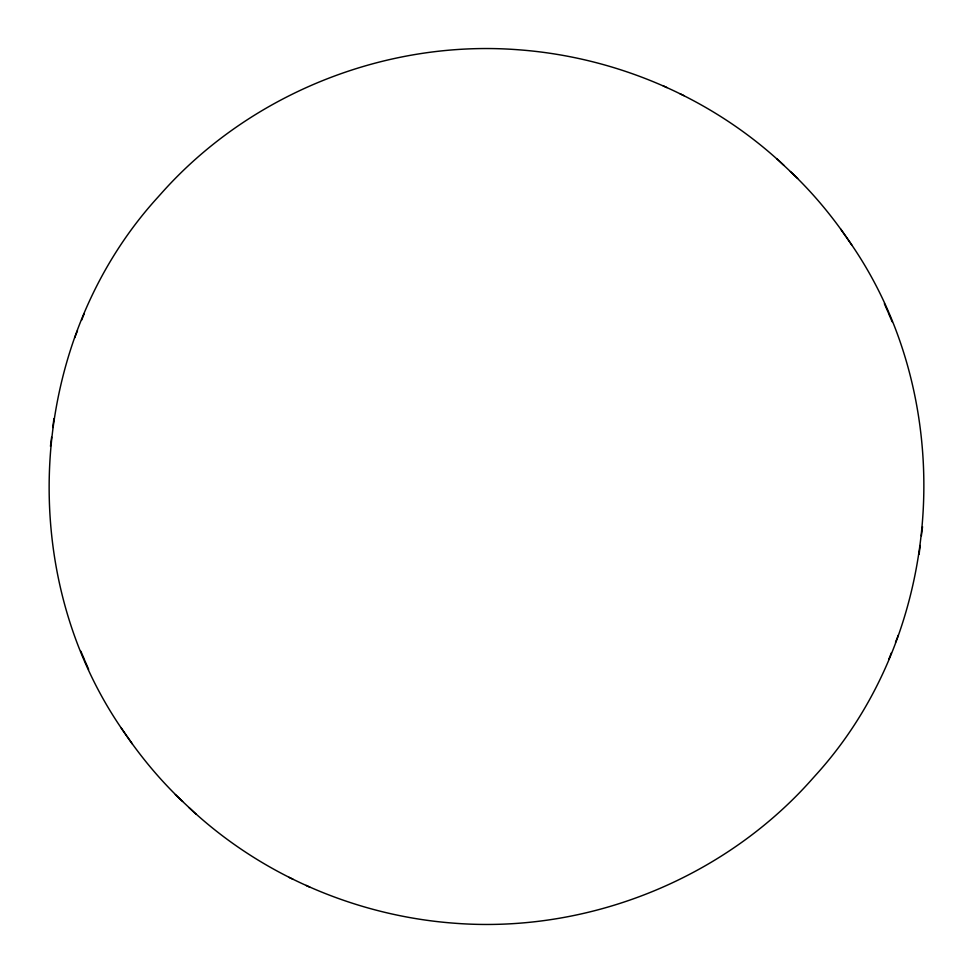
<?xml version="1.0" encoding="UTF-8"?>
<svg xmlns="http://www.w3.org/2000/svg" width="973" height="973" viewBox="0 0 973 973"><rect width="100%" height="100%" fill="white"/><g stroke="black" fill="none" stroke-linecap="round" stroke-linejoin="round"><path stroke-width="1.46" d="M783.97 165.434C712.272 98.054 616.833 57.115 518.828 49.805C385.685 39.358 249.368 93.87 160.776 194.004L157.821 197.3C25.918 341.997 12.43 576.503 126.417 735.442M189.03 807.566C260.728 874.946 356.167 915.885 454.172 923.195C587.315 933.642 723.632 879.13 812.224 778.996L815.179 775.7C947.082 631.003 960.57 396.498 846.583 237.558M50.462 446.291L51.618 437.193M52.785 427.524L53.916 418.67M919.084 554.33L920.215 545.476M921.382 535.807L922.538 526.709M74.629 337.85L77.487 330.711M81.586 320.214L84.323 313.403M888.677 659.597L891.414 652.786M895.513 642.289L898.371 635.15M663.124 85.782L666.906 87.582M680.054 93.785L683.983 95.646M289.017 877.354L292.946 879.215M306.094 885.418L309.876 887.218M790.392 171.564C813.732 193.591 834.202 218.584 851.934 245.293M121.066 727.707C138.798 754.416 159.268 779.409 182.608 801.436M776.819 158.696L797.665 178.4M175.335 794.6L196.181 814.304M840.696 229.093L846.036 236.804M126.964 736.196L132.304 743.907M884.36 303.637L888.106 312.26M888.458 313.209L892.205 321.832M80.795 651.168L84.542 659.791M84.894 660.74L88.64 669.363"/></g></svg>
